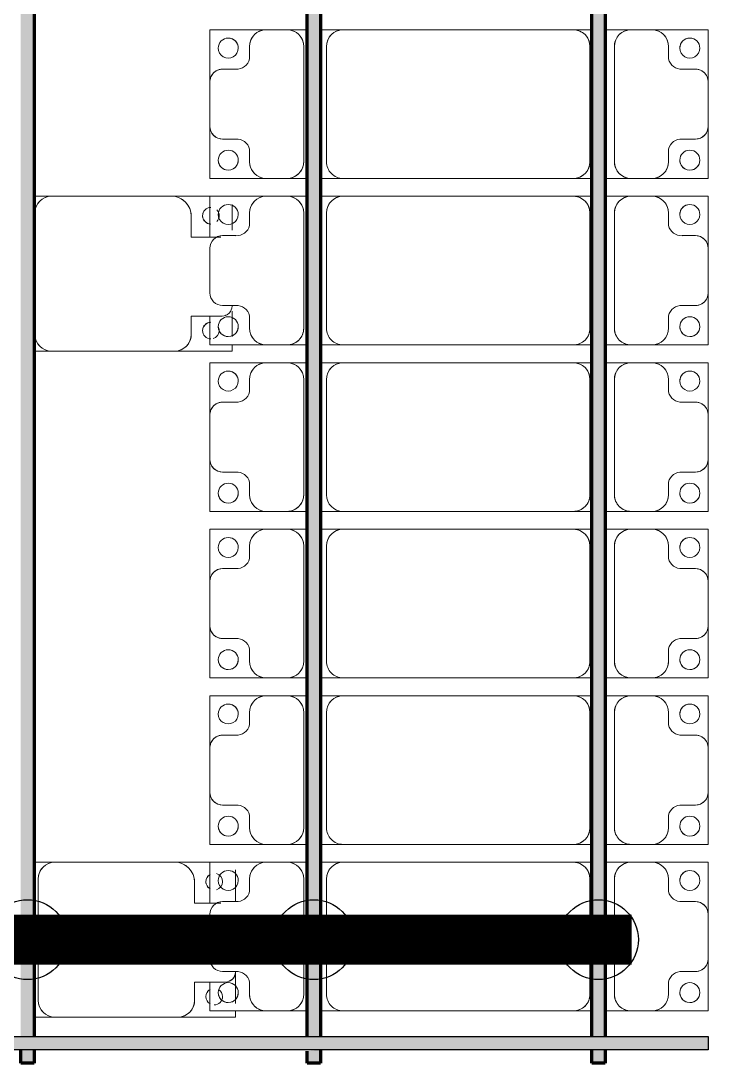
# Model space of a CAD drawing. Header units: millimetres. Extents: x -268744 to 115753, y -96240 to -10461.
# Drawn here: x 32850 to 34914, y -70687 to -67556 of the extents above; entities that cross this region are included whole.
import ezdxf

# ---------------------------------------------------------------- set-up
doc = ezdxf.new("R2010")
doc.units = ezdxf.units.MM
doc.layers.add('A-GENM', color=13, linetype='Continuous', lineweight=9)
doc.layers.add('S-BEAM', color=12, linetype='Continuous', lineweight=9)
doc.layers.add('GC-HOP 40x60 GIA CUONG', color=1, linetype='Continuous')

# ---------------------------------------------------------------- blocks, each defined once
blk = doc.blocks.new('Dầm C52 - Hộp 40x60-104813-KHUNG KẾT CẤU BÈ PIN 1')
at = {"layer": 'S-BEAM', "lineweight": 25}
blk.add_hatch(color=4, dxfattribs=at).paths.add_polyline_path([(-145811, -20), (145811, -20), (145811, 20), (-145811, 20)])
at = {"layer": 'S-BEAM', "color": 4, "lineweight": 25}
for p, q in [((-145811, 20), (145811, 20)), ((145811, 20), (145811, -20)), ((145811, -20), (-145811, -20))]:
    blk.add_line(p, q, dxfattribs=at)
blk = doc.blocks.new('Dai phaodi lai - DẢI PHAO ĐI LẠI-V77-KHUNG KẾT CẤU BÈ PIN 1')
at = {"layer": 'A-GENM', "color": 7}
for p, q in [((47276.8, 748.4), (47433.1, 748.4)), ((47276.8, 579.3), (47276.8, 748.4)), ((47276.8, 748.4), (47276.8, 579.3)), ((47433.1, 748.4), (47276.8, 748.4)), ((47566.9, 748.4), (47433.1, 748.4)), ((47566.9, 748.4), (47723.2, 748.4)), ((47723.2, 748.4), (47566.9, 748.4)), ((47723.2, 748.4), (47723.2, 579.3)), ((47723.2, 579.3), (47723.2, 748.4)), ((47776.8, 748.4), (47933.1, 748.4)), ((47776.8, 579.3), (47776.8, 748.4)), ((47776.8, 748.4), (47776.8, 579.3)), ((47933.1, 748.4), (47776.8, 748.4)), ((48066.9, 748.4), (47933.1, 748.4)), ((48066.9, 748.4), (48223.2, 748.4)), ((48223.2, 748.4), (48066.9, 748.4)), ((48223.2, 748.4), (48223.2, 579.3)), ((48223.2, 579.3), (48223.2, 748.4)), ((48276.8, 748.4), (48433.1, 748.4)), ((48276.8, 579.3), (48276.8, 748.4)), ((48276.8, 748.4), (48276.8, 579.3)), ((48433.1, 748.4), (48276.8, 748.4)), ((48566.9, 748.4), (48433.1, 748.4)), ((48566.9, 748.4), (48723.2, 748.4)), ((48723.2, 748.4), (48566.9, 748.4)), ((48723.2, 748.4), (48723.2, 579.3)), ((48723.2, 579.3), (48723.2, 748.4)), ((48776.8, 748.4), (48933.1, 748.4)), ((48776.8, 579.3), (48776.8, 748.4)), ((48776.8, 748.4), (48776.8, 579.3)), ((48933.1, 748.4), (48776.8, 748.4)), ((49066.9, 748.4), (48933.1, 748.4)), ((49066.9, 748.4), (49223.2, 748.4)), ((49223.2, 748.4), (49066.9, 748.4)), ((49223.2, 748.4), (49223.2, 579.3)), ((49223.2, 579.3), (49223.2, 748.4)), ((49276.8, 748.4), (49433.1, 748.4)), ((49276.8, 579.3), (49276.8, 748.4)), ((49276.8, 748.4), (49276.8, 579.3)), ((49433.1, 748.4), (49276.8, 748.4)), ((49566.9, 748.4), (49433.1, 748.4)), ((49566.9, 748.4), (49723.2, 748.4)), ((49723.2, 748.4), (49566.9, 748.4)), ((49723.2, 748.4), (49723.2, 579.3)), ((49723.2, 579.3), (49723.2, 748.4)), ((49776.8, 748.4), (49933.1, 748.4)), ((49776.8, 579.3), (49776.8, 748.4)), ((49776.8, 748.4), (49776.8, 579.3)), ((49933.1, 748.4), (49776.8, 748.4)), ((50066.9, 748.4), (49933.1, 748.4)), ((50066.9, 748.4), (50223.2, 748.4)), ((50223.2, 748.4), (50066.9, 748.4)), ((50223.2, 748.4), (50223.2, 579.3)), ((50223.2, 579.3), (50223.2, 748.4)), ((47395.1, 710.4), (47395.1, 670.7)), ((47604.9, 670.7), (47604.9, 710.4)), ((47895.1, 710.4), (47895.1, 670.7)), ((48104.9, 670.7), (48104.9, 710.4)), ((48395.1, 710.4), (48395.1, 670.7)), ((48604.9, 670.7), (48604.9, 710.4)), ((48895.1, 710.4), (48895.1, 670.7)), ((49104.9, 670.7), (49104.9, 710.4)), ((49395.1, 710.4), (49395.1, 670.7)), ((49604.9, 670.7), (49604.9, 710.4)), ((49895.1, 710.4), (49895.1, 670.7)), ((50104.9, 670.7), (50104.9, 710.4)), ((47364.3, 629.3), (47326.8, 629.3)), ((47673.2, 629.3), (47635.7, 629.3)), ((47864.3, 629.3), (47826.8, 629.3)), ((48173.2, 629.3), (48135.7, 629.3)), ((48364.3, 629.3), (48326.8, 629.3)), ((48673.2, 629.3), (48635.7, 629.3)), ((48864.3, 629.3), (48826.8, 629.3)), ((49173.2, 629.3), (49135.7, 629.3)), ((49364.3, 629.3), (49326.8, 629.3)), ((49673.2, 629.3), (49635.7, 629.3)), ((49864.3, 629.3), (49826.8, 629.3)), ((50173.2, 629.3), (50135.7, 629.3)), ((47276.8, 579.3), (47276.8, 516.7)), ((47723.2, 516.7), (47723.2, 579.3)), ((47776.8, 579.3), (47776.8, 516.7)), ((48223.2, 516.7), (48223.2, 579.3)), ((48276.8, 579.3), (48276.8, 516.7)), ((48723.2, 516.7), (48723.2, 579.3)), ((48776.8, 579.3), (48776.8, 516.7)), ((49223.2, 516.7), (49223.2, 579.3)), ((49276.8, 579.3), (49276.8, 516.7)), ((49723.2, 516.7), (49723.2, 579.3)), ((49776.8, 579.3), (49776.8, 516.7)), ((50223.2, 516.7), (50223.2, 579.3)), ((47276.8, 438.7), (47276.8, 516.7)), ((47276.8, 438.7), (47276.8, 516.7)), ((47723.2, 516.7), (47723.2, 438.7)), ((47723.2, 516.7), (47723.2, 438.7)), ((47776.8, 438.7), (47776.8, 516.7)), ((47776.8, 438.7), (47776.8, 516.7)), ((48223.2, 516.7), (48223.2, 438.7)), ((48223.2, 516.7), (48223.2, 438.7)), ((48276.8, 438.7), (48276.8, 516.7)), ((48276.8, 438.7), (48276.8, 516.7)), ((48723.2, 516.7), (48723.2, 438.7)), ((48723.2, 516.7), (48723.2, 438.7)), ((48776.8, 438.7), (48776.8, 516.7)), ((48776.8, 438.7), (48776.8, 516.7)), ((49223.2, 516.7), (49223.2, 438.7)), ((49223.2, 516.7), (49223.2, 438.7)), ((49276.8, 438.7), (49276.8, 516.7)), ((49276.8, 438.7), (49276.8, 516.7)), ((49723.2, 516.7), (49723.2, 438.7)), ((49723.2, 516.7), (49723.2, 438.7)), ((49776.8, 438.7), (49776.8, 516.7)), ((49776.8, 438.7), (49776.8, 516.7)), ((50223.2, 516.7), (50223.2, 438.7)), ((50223.2, 516.7), (50223.2, 438.7)), ((47326.8, 466.7), (47673.2, 466.7)), ((47826.8, 466.7), (48173.2, 466.7)), ((48326.8, 466.7), (48673.2, 466.7)), ((48826.8, 466.7), (49173.2, 466.7)), ((49326.8, 466.7), (49673.2, 466.7)), ((49826.8, 466.7), (50173.2, 466.7)), ((47276.8, 343.3), (47276.8, 398.7)), ((47276.8, 343.3), (47276.8, 398.7)), ((47673.2, 393.3), (47326.8, 393.3)), ((47723.2, 398.7), (47723.2, 343.3)), ((47723.2, 398.7), (47723.2, 343.3)), ((47776.8, 343.3), (47776.8, 398.7)), ((47776.8, 343.3), (47776.8, 398.7)), ((48173.2, 393.3), (47826.8, 393.3)), ((48223.2, 398.7), (48223.2, 343.3)), ((48223.2, 398.7), (48223.2, 343.3)), ((48276.8, 343.3), (48276.8, 398.7)), ((48276.8, 343.3), (48276.8, 398.7)), ((48673.2, 393.3), (48326.8, 393.3)), ((48723.2, 398.7), (48723.2, 343.3)), ((48723.2, 398.7), (48723.2, 343.3)), ((48776.8, 343.3), (48776.8, 398.7)), ((48776.8, 343.3), (48776.8, 398.7)), ((49173.2, 393.3), (48826.8, 393.3)), ((49223.2, 398.7), (49223.2, 343.3)), ((49223.2, 398.7), (49223.2, 343.3)), ((49276.8, 343.3), (49276.8, 398.7)), ((49276.8, 343.3), (49276.8, 398.7)), ((49673.2, 393.3), (49326.8, 393.3)), ((49723.2, 398.7), (49723.2, 343.3)), ((49723.2, 398.7), (49723.2, 343.3)), ((49776.8, 343.3), (49776.8, 398.7)), ((49776.8, 343.3), (49776.8, 398.7)), ((50173.2, 393.3), (49826.8, 393.3)), ((50223.2, 398.7), (50223.2, 343.3)), ((50223.2, 398.7), (50223.2, 343.3)), ((47276.8, 343.3), (47276.8, -348.3)), ((47723.2, -348.3), (47723.2, 343.3)), ((47776.8, 343.3), (47776.8, -348.3)), ((48223.2, -348.3), (48223.2, 343.3)), ((48276.8, 343.3), (48276.8, -348.3)), ((48723.2, -348.3), (48723.2, 343.3)), ((48776.8, 343.3), (48776.8, -348.3)), ((49223.2, -348.3), (49223.2, 343.3)), ((49276.8, 343.3), (49276.8, -348.3)), ((49723.2, -348.3), (49723.2, 343.3)), ((49776.8, 343.3), (49776.8, -348.3)), ((50223.2, -348.3), (50223.2, 343.3)), ((47276.8, -416.3), (47276.8, -348.3)), ((47276.8, -416.3), (47276.8, -348.3)), ((47723.2, -348.3), (47723.2, -416.3)), ((47723.2, -348.3), (47723.2, -416.3)), ((47776.8, -416.3), (47776.8, -348.3)), ((47776.8, -416.3), (47776.8, -348.3)), ((48223.2, -348.3), (48223.2, -416.3)), ((48223.2, -348.3), (48223.2, -416.3)), ((48276.8, -416.3), (48276.8, -348.3)), ((48276.8, -416.3), (48276.8, -348.3)), ((48723.2, -348.3), (48723.2, -416.3)), ((48723.2, -348.3), (48723.2, -416.3)), ((48776.8, -416.3), (48776.8, -348.3)), ((48776.8, -416.3), (48776.8, -348.3)), ((49223.2, -348.3), (49223.2, -416.3)), ((49223.2, -348.3), (49223.2, -416.3)), ((49276.8, -416.3), (49276.8, -348.3)), ((49276.8, -416.3), (49276.8, -348.3)), ((49723.2, -348.3), (49723.2, -416.3)), ((49723.2, -348.3), (49723.2, -416.3)), ((49776.8, -416.3), (49776.8, -348.3)), ((49776.8, -416.3), (49776.8, -348.3)), ((50223.2, -348.3), (50223.2, -416.3)), ((50223.2, -348.3), (50223.2, -416.3)), ((47326.8, -398.3), (47673.2, -398.3)), ((47826.8, -398.3), (48173.2, -398.3)), ((48326.8, -398.3), (48673.2, -398.3)), ((48826.8, -398.3), (49173.2, -398.3)), ((49326.8, -398.3), (49673.2, -398.3)), ((49826.8, -398.3), (50173.2, -398.3)), ((47276.8, -516.7), (47276.8, -456.3)), ((47276.8, -516.7), (47276.8, -456.3)), ((47673.2, -466.7), (47326.8, -466.7)), ((47723.2, -456.3), (47723.2, -516.7)), ((47723.2, -456.3), (47723.2, -516.7)), ((47776.8, -516.7), (47776.8, -456.3)), ((47776.8, -516.7), (47776.8, -456.3)), ((48173.2, -466.7), (47826.8, -466.7)), ((48223.2, -456.3), (48223.2, -516.7)), ((48223.2, -456.3), (48223.2, -516.7)), ((48276.8, -516.7), (48276.8, -456.3)), ((48276.8, -516.7), (48276.8, -456.3)), ((48673.2, -466.7), (48326.8, -466.7)), ((48723.2, -456.3), (48723.2, -516.7)), ((48723.2, -456.3), (48723.2, -516.7)), ((48776.8, -516.7), (48776.8, -456.3)), ((48776.8, -516.7), (48776.8, -456.3)), ((49173.2, -466.7), (48826.8, -466.7)), ((49223.2, -456.3), (49223.2, -516.7)), ((49223.2, -456.3), (49223.2, -516.7)), ((49276.8, -516.7), (49276.8, -456.3)), ((49276.8, -516.7), (49276.8, -456.3)), ((49673.2, -466.7), (49326.8, -466.7)), ((49723.2, -456.3), (49723.2, -516.7)), ((49723.2, -456.3), (49723.2, -516.7)), ((49776.8, -516.7), (49776.8, -456.3)), ((49776.8, -516.7), (49776.8, -456.3)), ((50173.2, -466.7), (49826.8, -466.7)), ((50223.2, -456.3), (50223.2, -516.7)), ((50223.2, -456.3), (50223.2, -516.7)), ((47276.8, -516.7), (47276.8, -579.3)), ((47723.2, -579.3), (47723.2, -516.7)), ((47776.8, -516.7), (47776.8, -579.3)), ((48223.2, -579.3), (48223.2, -516.7)), ((48276.8, -516.7), (48276.8, -579.3)), ((48723.2, -579.3), (48723.2, -516.7)), ((48776.8, -516.7), (48776.8, -579.3)), ((49223.2, -579.3), (49223.2, -516.7)), ((49276.8, -516.7), (49276.8, -579.3)), ((49723.2, -579.3), (49723.2, -516.7)), ((49776.8, -516.7), (49776.8, -579.3)), ((50223.2, -579.3), (50223.2, -516.7)), ((47276.8, -748.4), (47276.8, -579.3)), ((47276.8, -579.3), (47276.8, -748.4)), ((47723.2, -579.3), (47723.2, -748.4)), ((47723.2, -748.4), (47723.2, -579.3)), ((47776.8, -748.4), (47776.8, -579.3)), ((47776.8, -579.3), (47776.8, -748.4)), ((48223.2, -579.3), (48223.2, -748.4)), ((48223.2, -748.4), (48223.2, -579.3)), ((48276.8, -748.4), (48276.8, -579.3)), ((48276.8, -579.3), (48276.8, -748.4)), ((48723.2, -579.3), (48723.2, -748.4)), ((48723.2, -748.4), (48723.2, -579.3)), ((48776.8, -748.4), (48776.8, -579.3)), ((48776.8, -579.3), (48776.8, -748.4)), ((49223.2, -579.3), (49223.2, -748.4)), ((49223.2, -748.4), (49223.2, -579.3)), ((49276.8, -748.4), (49276.8, -579.3)), ((49276.8, -579.3), (49276.8, -748.4)), ((49723.2, -579.3), (49723.2, -748.4)), ((49723.2, -748.4), (49723.2, -579.3)), ((49776.8, -748.4), (49776.8, -579.3)), ((49776.8, -579.3), (49776.8, -748.4)), ((50223.2, -579.3), (50223.2, -748.4)), ((50223.2, -748.4), (50223.2, -579.3)), ((47326.8, -629.3), (47364.3, -629.3)), ((47635.7, -629.3), (47673.2, -629.3)), ((47826.8, -629.3), (47864.3, -629.3)), ((48135.7, -629.3), (48173.2, -629.3)), ((48326.8, -629.3), (48364.3, -629.3)), ((48635.7, -629.3), (48673.2, -629.3)), ((48826.8, -629.3), (48864.3, -629.3)), ((49135.7, -629.3), (49173.2, -629.3)), ((49326.8, -629.3), (49364.3, -629.3)), ((49635.7, -629.3), (49673.2, -629.3)), ((49826.8, -629.3), (49864.3, -629.3)), ((50135.7, -629.3), (50173.2, -629.3)), ((47395.1, -670.7), (47395.1, -710.4)), ((47604.9, -710.4), (47604.9, -670.7)), ((47895.1, -670.7), (47895.1, -710.4)), ((48104.9, -710.4), (48104.9, -670.7)), ((48395.1, -670.7), (48395.1, -710.4)), ((48604.9, -710.4), (48604.9, -670.7)), ((48895.1, -670.7), (48895.1, -710.4)), ((49104.9, -710.4), (49104.9, -670.7)), ((49395.1, -670.7), (49395.1, -710.4)), ((49604.9, -710.4), (49604.9, -670.7)), ((49895.1, -670.7), (49895.1, -710.4)), ((50104.9, -710.4), (50104.9, -670.7)), ((47433.1, -748.4), (47276.8, -748.4)), ((47276.8, -748.4), (47433.1, -748.4)), ((47433.1, -748.4), (47566.9, -748.4)), ((47723.2, -748.4), (47566.9, -748.4)), ((47566.9, -748.4), (47723.2, -748.4)), ((47900.1, -748.4), (47776.8, -748.4)), ((47776.8, -748.4), (47900.1, -748.4)), ((47933.1, -748.4), (48066.9, -748.4)), ((48223.2, -748.4), (48136.6, -748.4)), ((48136.6, -748.4), (48223.2, -748.4)), ((48433.1, -748.4), (48276.8, -748.4)), ((48276.8, -748.4), (48433.1, -748.4)), ((48433.1, -748.4), (48566.9, -748.4)), ((48723.2, -748.4), (48566.9, -748.4)), ((48566.9, -748.4), (48723.2, -748.4)), ((48933.1, -748.4), (48776.8, -748.4)), ((48776.8, -748.4), (48933.1, -748.4)), ((48933.1, -748.4), (49066.9, -748.4)), ((49223.2, -748.4), (49066.9, -748.4)), ((49066.9, -748.4), (49223.2, -748.4)), ((49433.1, -748.4), (49276.8, -748.4)), ((49276.8, -748.4), (49433.1, -748.4)), ((49433.1, -748.4), (49566.9, -748.4)), ((49723.2, -748.4), (49566.9, -748.4)), ((49566.9, -748.4), (49723.2, -748.4)), ((49900.1, -748.4), (49776.8, -748.4)), ((49776.8, -748.4), (49900.1, -748.4)), ((49933.1, -748.4), (50066.9, -748.4)), ((50223.2, -748.4), (50136.6, -748.4)), ((50136.6, -748.4), (50223.2, -748.4))]:
    blk.add_line(p, q, dxfattribs=at)
for centre, radius, start, end in [((47331.6, 693.3), 30, 90, 270), ((47331.6, 693.3), 30, 90, 180), ((47331.6, 693.3), 30, 270, 90), ((47331.6, 693.3), 30, 270, 90), ((47433.1, 710.4), 38, 90, 180), ((47433.1, 710.4), 38, 90, 180), ((47433.1, 710.4), 38, 120, 180), ((47433.1, 710.4), 38, 120, 180), ((47433.1, 710.4), 38, 90, 105), ((47433.1, 710.4), 38, 90, 105), ((47566.9, 710.4), 38, 0, 90), ((47566.9, 710.4), 38, 75, 90), ((47566.9, 710.4), 38, 0, 90), ((47566.9, 710.4), 38, 75, 90), ((47566.9, 710.4), 38, 0, 60), ((47566.9, 710.4), 38, 0, 60), ((47668.4, 693.3), 30, 90, 270), ((47668.4, 693.3), 30, 90, 270), ((47668.4, 693.3), 30, 270, 90), ((47668.4, 693.3), 30, 0, 90), ((47831.6, 693.3), 30, 90, 270), ((47831.6, 693.3), 30, 90, 180), ((47831.6, 693.3), 30, 270, 90), ((47831.6, 693.3), 30, 270, 90), ((47933.1, 710.4), 38, 90, 180), ((47933.1, 710.4), 38, 90, 180), ((47933.1, 710.4), 38, 120, 180), ((47933.1, 710.4), 38, 120, 180), ((47933.1, 710.4), 38, 90, 105), ((47933.1, 710.4), 38, 90, 105), ((48066.9, 710.4), 38, 0, 90), ((48066.9, 710.4), 38, 75, 90), ((48066.9, 710.4), 38, 0, 90), ((48066.9, 710.4), 38, 75, 90), ((48066.9, 710.4), 38, 0, 60), ((48066.9, 710.4), 38, 0, 60), ((48168.4, 693.3), 30, 90, 270), ((48168.4, 693.3), 30, 90, 270), ((48168.4, 693.3), 30, 270, 90), ((48168.4, 693.3), 30, 0, 90), ((48331.6, 693.3), 30, 90, 270), ((48331.6, 693.3), 30, 90, 180), ((48331.6, 693.3), 30, 270, 90), ((48331.6, 693.3), 30, 270, 90), ((48433.1, 710.4), 38, 90, 180), ((48433.1, 710.4), 38, 90, 180), ((48433.1, 710.4), 38, 120, 180), ((48433.1, 710.4), 38, 120, 180), ((48433.1, 710.4), 38, 90, 105), ((48433.1, 710.4), 38, 90, 105), ((48566.9, 710.4), 38, 0, 90), ((48566.9, 710.4), 38, 75, 90), ((48566.9, 710.4), 38, 0, 90), ((48566.9, 710.4), 38, 75, 90), ((48566.9, 710.4), 38, 0, 60), ((48566.9, 710.4), 38, 0, 60), ((48668.4, 693.3), 30, 90, 270), ((48668.4, 693.3), 30, 90, 270), ((48668.4, 693.3), 30, 270, 90), ((48668.4, 693.3), 30, 0, 90), ((48831.6, 693.3), 30, 90, 270), ((48831.6, 693.3), 30, 90, 180), ((48831.6, 693.3), 30, 270, 90), ((48831.6, 693.3), 30, 270, 90), ((48933.1, 710.4), 38, 90, 180), ((48933.1, 710.4), 38, 90, 180), ((48933.1, 710.4), 38, 120, 180), ((48933.1, 710.4), 38, 120, 180), ((48933.1, 710.4), 38, 90, 105), ((48933.1, 710.4), 38, 90, 105), ((49066.9, 710.4), 38, 0, 90), ((49066.9, 710.4), 38, 75, 90), ((49066.9, 710.4), 38, 0, 90), ((49066.9, 710.4), 38, 75, 90), ((49066.9, 710.4), 38, 0, 60), ((49066.9, 710.4), 38, 0, 60), ((49168.4, 693.3), 30, 90, 270), ((49168.4, 693.3), 30, 90, 270), ((49168.4, 693.3), 30, 270, 90), ((49168.4, 693.3), 30, 0, 90), ((49331.6, 693.3), 30, 90, 270), ((49331.6, 693.3), 30, 90, 180), ((49331.6, 693.3), 30, 270, 90), ((49331.6, 693.3), 30, 270, 90), ((49433.1, 710.4), 38, 90, 180), ((49433.1, 710.4), 38, 90, 180), ((49433.1, 710.4), 38, 120, 180), ((49433.1, 710.4), 38, 120, 180), ((49433.1, 710.4), 38, 90, 105), ((49433.1, 710.4), 38, 90, 105), ((49566.9, 710.4), 38, 0, 90), ((49566.9, 710.4), 38, 75, 90), ((49566.9, 710.4), 38, 0, 90), ((49566.9, 710.4), 38, 75, 90), ((49566.9, 710.4), 38, 0, 60), ((49566.9, 710.4), 38, 0, 60), ((49668.4, 693.3), 30, 90, 270), ((49668.4, 693.3), 30, 90, 270), ((49668.4, 693.3), 30, 270, 90), ((49668.4, 693.3), 30, 0, 90), ((49831.6, 693.3), 30, 90, 270), ((49831.6, 693.3), 30, 90, 180), ((49831.6, 693.3), 30, 270, 90), ((49831.6, 693.3), 30, 270, 90), ((49933.1, 710.4), 38, 90, 180), ((49933.1, 710.4), 38, 90, 180), ((49933.1, 710.4), 38, 120, 180), ((49933.1, 710.4), 38, 120, 180), ((49933.1, 710.4), 38, 90, 105), ((49933.1, 710.4), 38, 90, 105), ((50066.9, 710.4), 38, 0, 90), ((50066.9, 710.4), 38, 75, 90), ((50066.9, 710.4), 38, 0, 90), ((50066.9, 710.4), 38, 75, 90), ((50066.9, 710.4), 38, 0, 60), ((50066.9, 710.4), 38, 0, 60), ((50168.4, 693.3), 30, 90, 270), ((50168.4, 693.3), 30, 90, 270), ((50168.4, 693.3), 30, 270, 90), ((50168.4, 693.3), 30, 0, 90), ((47331.6, 693.3), 30, 195, 270), ((47355.2, 668.2), 40, 283.1885, 3.5081), ((47644.8, 668.2), 40, 176.4919, 256.8115), ((47668.4, 693.3), 30, 270, 345), ((47831.6, 693.3), 30, 195, 270), ((47855.2, 668.2), 40, 283.1885, 3.5081), ((48144.8, 668.2), 40, 176.4919, 256.8115), ((48168.4, 693.3), 30, 270, 345), ((48331.6, 693.3), 30, 195, 270), ((48355.2, 668.2), 40, 283.1885, 3.5081), ((48644.8, 668.2), 40, 176.4919, 256.8115), ((48668.4, 693.3), 30, 270, 345), ((48831.6, 693.3), 30, 195, 270), ((48855.2, 668.2), 40, 283.1885, 3.5081), ((49144.8, 668.2), 40, 176.4919, 256.8115), ((49168.4, 693.3), 30, 270, 345), ((49331.6, 693.3), 30, 195, 270), ((49355.2, 668.2), 40, 283.1885, 3.5081), ((49644.8, 668.2), 40, 176.4919, 256.8115), ((49668.4, 693.3), 30, 270, 345), ((49831.6, 693.3), 30, 195, 270), ((49855.2, 668.2), 40, 283.1885, 3.5081), ((50144.8, 668.2), 40, 176.4919, 256.8115), ((50168.4, 693.3), 30, 270, 345), ((47326.8, 579.3), 50, 90, 180), ((47326.8, 579.3), 50, 90, 165), ((47673.2, 579.3), 50, 0, 90), ((47673.2, 579.3), 50, 15, 90), ((47826.8, 579.3), 50, 90, 180), ((47826.8, 579.3), 50, 90, 165), ((48173.2, 579.3), 50, 0, 90), ((48173.2, 579.3), 50, 15, 90), ((48326.8, 579.3), 50, 90, 180), ((48326.8, 579.3), 50, 90, 165), ((48673.2, 579.3), 50, 0, 90), ((48673.2, 579.3), 50, 15, 90), ((48826.8, 579.3), 50, 90, 180), ((48826.8, 579.3), 50, 90, 165), ((49173.2, 579.3), 50, 360, 90), ((49173.2, 579.3), 50, 15, 90), ((49326.8, 579.3), 50, 90, 180), ((49326.8, 579.3), 50, 90, 165), ((49673.2, 579.3), 50, 0, 90), ((49673.2, 579.3), 50, 15, 90), ((49826.8, 579.3), 50, 90, 180), ((49826.8, 579.3), 50, 90, 165), ((50173.2, 579.3), 50, 0, 90), ((50173.2, 579.3), 50, 15, 90), ((47326.8, 516.7), 50, 180, 270), ((47326.8, 516.7), 50, 195, 270), ((47673.2, 516.7), 50, 270, 360), ((47673.2, 516.7), 50, 270, 345), ((47826.8, 516.7), 50, 180, 270), ((47826.8, 516.7), 50, 195, 270), ((48173.2, 516.7), 50, 270, 0), ((48173.2, 516.7), 50, 270, 345), ((48326.8, 516.7), 50, 180, 270), ((48326.8, 516.7), 50, 195, 270), ((48673.2, 516.7), 50, 270, 0), ((48673.2, 516.7), 50, 270, 345), ((48826.8, 516.7), 50, 180, 270), ((48826.8, 516.7), 50, 195, 270), ((49173.2, 516.7), 50, 270, 360), ((49173.2, 516.7), 50, 270, 345), ((49326.8, 516.7), 50, 180, 270), ((49326.8, 516.7), 50, 195, 270), ((49673.2, 516.7), 50, 270, 0), ((49673.2, 516.7), 50, 270, 345), ((49826.8, 516.7), 50, 180, 270), ((49826.8, 516.7), 50, 195, 270), ((50173.2, 516.7), 50, 270, 0), ((50173.2, 516.7), 50, 270, 345), ((47326.8, 343.3), 50, 90, 180), ((47326.8, 343.3), 50, 105, 135), ((47673.2, 343.3), 50, 0, 90), ((47673.2, 343.3), 50, 0, 75), ((47826.8, 343.3), 50, 90, 180), ((47826.8, 343.3), 50, 105, 135), ((48173.2, 343.3), 50, 360, 90), ((48173.2, 343.3), 50, 360, 75), ((48326.8, 343.3), 50, 90, 180), ((48326.8, 343.3), 50, 105, 135), ((48673.2, 343.3), 50, 360, 90), ((48673.2, 343.3), 50, 360, 75), ((48826.8, 343.3), 50, 90, 180), ((48826.8, 343.3), 50, 105, 135), ((49173.2, 343.3), 50, 360, 90), ((49173.2, 343.3), 50, 360, 75), ((49326.8, 343.3), 50, 90, 180), ((49326.8, 343.3), 50, 105, 135), ((49673.2, 343.3), 50, 0, 90), ((49673.2, 343.3), 50, 0, 75), ((49826.8, 343.3), 50, 90, 180), ((49826.8, 343.3), 50, 105, 135), ((50173.2, 343.3), 50, 360, 90), ((50173.2, 343.3), 50, 360, 75), ((47326.8, 343.3), 50, 150, 180), ((47826.8, 343.3), 50, 150, 180), ((48326.8, 343.3), 50, 150, 180), ((48826.8, 343.3), 50, 150, 180), ((49326.8, 343.3), 50, 150, 180), ((49826.8, 343.3), 50, 150, 180), ((47326.8, -348.3), 50, 180, 270), ((47326.8, -348.3), 50, 195, 270), ((47673.2, -348.3), 50, 270, 0), ((47673.2, -348.3), 50, 270, 0), ((47826.8, -348.3), 50, 180, 270), ((47826.8, -348.3), 50, 195, 270), ((48173.2, -348.3), 50, 270, 0), ((48173.2, -348.3), 50, 270, 0), ((48326.8, -348.3), 50, 180, 270), ((48326.8, -348.3), 50, 195, 270), ((48673.2, -348.3), 50, 270, 360), ((48673.2, -348.3), 50, 270, 360), ((48826.8, -348.3), 50, 180, 270), ((48826.8, -348.3), 50, 195, 270), ((49173.2, -348.3), 50, 270, 0), ((49173.2, -348.3), 50, 270, 0), ((49326.8, -348.3), 50, 180, 270), ((49326.8, -348.3), 50, 195, 270), ((49673.2, -348.3), 50, 270, 0), ((49673.2, -348.3), 50, 270, 0), ((49826.8, -348.3), 50, 180, 270), ((49826.8, -348.3), 50, 195, 270), ((50173.2, -348.3), 50, 270, 0), ((50173.2, -348.3), 50, 270, 0), ((47326.8, -516.7), 50, 90, 180), ((47326.8, -516.7), 50, 90, 165), ((47673.2, -516.7), 50, 360, 90), ((47673.2, -516.7), 50, 15, 90), ((47826.8, -516.7), 50, 90, 180), ((47826.8, -516.7), 50, 90, 165), ((48173.2, -516.7), 50, 360, 90), ((48173.2, -516.7), 50, 15, 90), ((48326.8, -516.7), 50, 90, 180), ((48326.8, -516.7), 50, 90, 165), ((48673.2, -516.7), 50, 360, 90), ((48673.2, -516.7), 50, 15, 90), ((48826.8, -516.7), 50, 90, 180), ((48826.8, -516.7), 50, 90, 165), ((49173.2, -516.7), 50, 0, 90), ((49173.2, -516.7), 50, 15, 90), ((49326.8, -516.7), 50, 90, 180), ((49326.8, -516.7), 50, 90, 165), ((49673.2, -516.7), 50, 0, 90), ((49673.2, -516.7), 50, 15, 90), ((49826.8, -516.7), 50, 90, 180), ((49826.8, -516.7), 50, 90, 165), ((50173.2, -516.7), 50, 0, 90), ((50173.2, -516.7), 50, 15, 90), ((47326.8, -579.3), 50, 180, 270), ((47326.8, -579.3), 50, 195, 270), ((47673.2, -579.3), 50, 270, 360), ((47673.2, -579.3), 50, 270, 345), ((47826.8, -579.3), 50, 180, 270), ((47826.8, -579.3), 50, 195, 270), ((48173.2, -579.3), 50, 270, 360), ((48173.2, -579.3), 50, 270, 345), ((48326.8, -579.3), 50, 180, 270), ((48326.8, -579.3), 50, 195, 270), ((48673.2, -579.3), 50, 270, 360), ((48673.2, -579.3), 50, 270, 345), ((48826.8, -579.3), 50, 180, 270), ((48826.8, -579.3), 50, 195, 270), ((49173.2, -579.3), 50, 270, 360), ((49173.2, -579.3), 50, 270, 345), ((49326.8, -579.3), 50, 180, 270), ((49326.8, -579.3), 50, 195, 270), ((49673.2, -579.3), 50, 270, 360), ((49673.2, -579.3), 50, 270, 345), ((49826.8, -579.3), 50, 180, 270), ((49826.8, -579.3), 50, 195, 270), ((50173.2, -579.3), 50, 270, 0), ((50173.2, -579.3), 50, 270, 345), ((47355.2, -668.2), 40, 356.4919, 76.8115), ((47644.8, -668.2), 40, 103.1885, 183.5081), ((47855.2, -668.2), 40, 356.4919, 76.8115), ((48144.8, -668.2), 40, 103.1885, 183.5081), ((48355.2, -668.2), 40, 356.4919, 76.8115), ((48644.8, -668.2), 40, 103.1885, 183.5081), ((48855.2, -668.2), 40, 356.4919, 76.8115), ((49144.8, -668.2), 40, 103.1885, 183.5081), ((49355.2, -668.2), 40, 356.4919, 76.8115), ((49644.8, -668.2), 40, 103.1885, 183.5081), ((49855.2, -668.2), 40, 356.4919, 76.8115), ((50144.8, -668.2), 40, 103.1885, 183.5081), ((47331.6, -693.3), 30, 90, 270), ((47331.6, -693.3), 30, 90, 165), ((47331.6, -693.3), 30, 270, 90), ((47331.6, -693.3), 30, 270, 90), ((47668.4, -693.3), 30, 90, 270), ((47668.4, -693.3), 30, 90, 270), ((47668.4, -693.3), 30, 270, 90), ((47668.4, -693.3), 30, 15, 90), ((47831.6, -693.3), 30, 90, 270), ((47831.6, -693.3), 30, 90, 165), ((47831.6, -693.3), 30, 270, 90), ((47831.6, -693.3), 30, 270, 90), ((48168.4, -693.3), 30, 90, 270), ((48168.4, -693.3), 30, 90, 270), ((48168.4, -693.3), 30, 270, 90), ((48168.4, -693.3), 30, 15, 90), ((48331.6, -693.3), 30, 90, 270), ((48331.6, -693.3), 30, 90, 165), ((48331.6, -693.3), 30, 270, 90), ((48331.6, -693.3), 30, 270, 90), ((48668.4, -693.3), 30, 90, 270), ((48668.4, -693.3), 30, 90, 270), ((48668.4, -693.3), 30, 270, 90), ((48668.4, -693.3), 30, 15, 90), ((48831.6, -693.3), 30, 90, 270), ((48831.6, -693.3), 30, 90, 165), ((48831.6, -693.3), 30, 270, 90), ((48831.6, -693.3), 30, 270, 90), ((49168.4, -693.3), 30, 90, 270), ((49168.4, -693.3), 30, 90, 270), ((49168.4, -693.3), 30, 270, 90), ((49168.4, -693.3), 30, 15, 90), ((49331.6, -693.3), 30, 90, 270), ((49331.6, -693.3), 30, 90, 165), ((49331.6, -693.3), 30, 270, 90), ((49331.6, -693.3), 30, 270, 90), ((49668.4, -693.3), 30, 90, 270), ((49668.4, -693.3), 30, 90, 270), ((49668.4, -693.3), 30, 270, 90), ((49668.4, -693.3), 30, 15, 90), ((49831.6, -693.3), 30, 90, 270), ((49831.6, -693.3), 30, 90, 165), ((49831.6, -693.3), 30, 270, 90), ((49831.6, -693.3), 30, 270, 90), ((50168.4, -693.3), 30, 90, 270), ((50168.4, -693.3), 30, 90, 270), ((50168.4, -693.3), 30, 270, 90), ((50168.4, -693.3), 30, 15, 90), ((47331.6, -693.3), 30, 180, 270), ((47433.1, -710.4), 38, 180, 270), ((47433.1, -710.4), 38, 180, 240), ((47433.1, -710.4), 38, 180, 270), ((47433.1, -710.4), 38, 180, 240), ((47566.9, -710.4), 38, 270, 0), ((47566.9, -710.4), 38, 270, 0), ((47566.9, -710.4), 38, 300, 0), ((47566.9, -710.4), 38, 300, 0), ((47668.4, -693.3), 30, 270, 0), ((47831.6, -693.3), 30, 180, 270), ((47933.1, -710.4), 38, 180, 270), ((47933.1, -710.4), 38, 180, 210), ((47933.1, -710.4), 38, 180, 210), ((48066.9, -710.4), 38, 270, 0), ((48168.4, -693.3), 30, 270, 360), ((48331.6, -693.3), 30, 180, 270), ((48433.1, -710.4), 38, 180, 270), ((48433.1, -710.4), 38, 180, 240), ((48433.1, -710.4), 38, 180, 270), ((48433.1, -710.4), 38, 180, 240), ((48566.9, -710.4), 38, 270, 0), ((48566.9, -710.4), 38, 270, 0), ((48566.9, -710.4), 38, 300, 0), ((48566.9, -710.4), 38, 300, 0), ((48668.4, -693.3), 30, 270, 0), ((48831.6, -693.3), 30, 180, 270), ((48933.1, -710.4), 38, 180, 270), ((48933.1, -710.4), 38, 180, 240), ((48933.1, -710.4), 38, 180, 270), ((48933.1, -710.4), 38, 180, 240), ((49066.9, -710.4), 38, 270, 0), ((49066.9, -710.4), 38, 270, 0), ((49066.9, -710.4), 38, 300, 0), ((49066.9, -710.4), 38, 300, 0), ((49168.4, -693.3), 30, 270, 360), ((49331.6, -693.3), 30, 180, 270), ((49433.1, -710.4), 38, 180, 270), ((49433.1, -710.4), 38, 180, 240), ((49433.1, -710.4), 38, 180, 270), ((49433.1, -710.4), 38, 180, 240), ((49566.9, -710.4), 38, 270, 0), ((49566.9, -710.4), 38, 270, 0), ((49566.9, -710.4), 38, 300, 0), ((49566.9, -710.4), 38, 300, 0), ((49668.4, -693.3), 30, 270, 0), ((49831.6, -693.3), 30, 180, 270), ((49933.1, -710.4), 38, 180, 270), ((49933.1, -710.4), 38, 180, 210), ((49933.1, -710.4), 38, 180, 210), ((50066.9, -710.4), 38, 270, 0), ((50168.4, -693.3), 30, 270, 0), ((47433.1, -710.4), 38, 255, 270), ((47433.1, -710.4), 38, 255, 270), ((47566.9, -710.4), 38, 270, 285), ((47566.9, -710.4), 38, 270, 285), ((48433.1, -710.4), 38, 255, 270), ((48433.1, -710.4), 38, 255, 270), ((48566.9, -710.4), 38, 270, 285), ((48566.9, -710.4), 38, 270, 285), ((48933.1, -710.4), 38, 255, 270), ((48933.1, -710.4), 38, 255, 270), ((49066.9, -710.4), 38, 270, 285), ((49066.9, -710.4), 38, 270, 285), ((49433.1, -710.4), 38, 255, 270), ((49433.1, -710.4), 38, 255, 270), ((49566.9, -710.4), 38, 270, 285), ((49566.9, -710.4), 38, 270, 285)]:
    blk.add_arc(centre, radius, start, end, dxfattribs=at)
blk = doc.blocks.new('Dầm C52 - Dầm C52-V78-KHUNG KẾT CẤU BÈ PIN 1')
at = {"layer": 'S-BEAM', "lineweight": 140}
h = blk.add_hatch(color=1, dxfattribs=at)
h.paths.add_polyline_path([(-25480.9, 20), (-25480.9, -20), (-25440.9, -19.8), (-25445.2, 20)])
h.paths.add_polyline_path([(-25400.9, 20), (-25400.9, -20), (-19440.9, -19.8), (-19443, 20), (-24983.5, 20)])
h.paths.add_polyline_path([(-19400.9, -19.8), (-19400.9, -20), (-13440.9, -19.8), (-13440.9, 20), (-19400.9, 20)])
h.paths.add_polyline_path([(-13400.9, -19.8), (-13400.9, -20), (-7440.9, -19.8), (-7440.9, 20), (-13400.9, 20)])
h.paths.add_polyline_path([(-7400.9, -20), (-2883.4, -19.8), (-2883.4, 20), (-7400.9, 20), (-7400.9, -19.8)])
h.paths.add_polyline_path([(-1283.4, -20), (4559.1, -19.8), (4559.1, 20), (-1283.4, 20), (-1283.4, -19.8)])
h.paths.add_polyline_path([(4599.1, 20), (4599.1, -20), (10559.1, -19.8), (10559.1, 20), (5027.2, 20)])
h.paths.add_polyline_path([(10599.1, 20), (10599.1, -20), (16559.1, -19.8), (16559.1, 20), (11029.4, 20)])
h.paths.add_polyline_path([(16599.1, 20), (16599.1, -20), (22559.1, -19.8), (22559.1, 20), (17031.5, 20)])
h.paths.add_polyline_path([(22599.1, 20), (22599.1, -20), (25259.1, -19.8), (25259.1, 20), (23033.7, 20)])
h.paths.add_polyline_path([(25299.1, -20), (25480.9, -19.8), (25480.9, 20), (25299.1, 20), (25299.1, -19.8)])
at = {"layer": 'S-BEAM', "color": 1, "lineweight": 140}
for p, q in [((-25480.9, -20), (-25480.9, 20)), ((-25480.9, 20), (-25445.2, 20)), ((-25400.9, 20), (-19443, 20)), ((-25440.9, -20), (-25480.9, -20)), ((-19443, -20), (-25400.9, -20))]:
    blk.add_line(p, q, dxfattribs=at)
blk = doc.blocks.new('Dầm C52 - Dầm C52-V79-KHUNG KẾT CẤU BÈ PIN 1')
at = {"layer": 'S-BEAM', "lineweight": 140}
h = blk.add_hatch(color=1, dxfattribs=at)
h.paths.add_polyline_path([(-25480.9, 20), (-25480.9, -20), (-25440.9, -20), (-25440.9, 20)])
h.paths.add_polyline_path([(-25400.9, 20), (-25400.9, -20), (-19440.9, -20), (-19443, 20), (-24983.5, 20)])
h.paths.add_polyline_path([(-19400.9, 20), (-19400.9, -20), (-13440.9, -20), (-13440.9, 20), (-18981.3, 20)])
h.paths.add_polyline_path([(-13400.9, -20), (-7440.9, -20), (-7440.9, 20), (-13400.9, 20)])
h.paths.add_polyline_path([(-7400.9, 20), (-7400.9, -20), (-2883.4, -20), (-2883.4, 20), (-6977, 20)])
h.paths.add_polyline_path([(-1283.4, 20), (-1283.4, -20), (4559.1, -20), (4559.1, 20), (-974.9, 20)])
h.paths.add_polyline_path([(4599.1, -20), (10559.1, -20), (10559.1, 20), (4599.1, 20)])
h.paths.add_polyline_path([(10599.1, 20), (10599.1, -20), (16559.1, -20), (16559.1, 20), (11029.4, 20)])
h.paths.add_polyline_path([(16599.1, -20), (22559.1, -20), (22559.1, 20), (16599.1, 20)])
h.paths.add_polyline_path([(22599.1, -20), (25259.1, -20), (25259.1, 20), (22599.1, 20)])
h.paths.add_polyline_path([(25299.1, -20), (25480.9, -20), (25480.9, 20), (25299.1, 20)])
at = {"layer": 'S-BEAM', "color": 1, "lineweight": 140}
for p, q in [((-25480.9, -20), (-25480.9, 20)), ((-25480.9, 20), (-25440.9, 20)), ((-25400.9, 20), (-19443, 20)), ((-25440.9, -20), (-25480.9, -20)), ((-19443, -20), (-25400.9, -20))]:
    blk.add_line(p, q, dxfattribs=at)
blk = doc.blocks.new('Dai phao do pin - DẢI PHAO ĐỠ PIN-V82-KHUNG KẾT CẤU BÈ PIN 1')
at = {"layer": 'A-GENM', "color": 7}
for p, q in [((68477.6, 241.6), (68539.7, 241.6)), ((68477.6, 241.6), (68539.7, 241.6)), ((68899.7, 241.6), (68539.7, 241.6)), ((68899.7, 241.6), (69082.2, 241.6)), ((69082.2, 241.6), (68899.7, 241.6)), ((68489.7, 191.6), (68489.7, -173.4)), ((69082.2, 218.9), (69082.2, 122.6)), ((69082.2, 122.6), (69082.2, 218.9)), ((68959.7, 118.2), (68959.7, 181.6)), ((69038.7, 118.2), (68959.7, 118.2)), ((69082.2, -88.2), (69082.2, -182.2)), ((69082.2, -182.2), (69082.2, -88.2)), ((68959.7, -173.4), (68959.7, -118.2)), ((68959.7, -118.2), (69052.2, -118.2)), ((69082.2, -204.1), (69082.2, -223.4)), ((69082.2, -223.4), (69082.2, -204.1)), ((68539.7, -223.4), (68477.6, -223.4)), ((68539.7, -223.4), (68477.6, -223.4)), ((68539.7, -223.4), (68909.7, -223.4)), ((69082.2, -223.4), (68909.7, -223.4)), ((68909.7, -223.4), (69082.2, -223.4))]:
    blk.add_line(p, q, dxfattribs=at)
for centre, radius, start, end in [((68539.7, 191.6), 50, 90, 180), ((68539.7, 191.6), 50, 105, 180), ((68899.7, 181.6), 60, 360, 90), ((68899.7, 181.6), 60, 360, 60), ((69018.6, 183.2), 25, 120, 180), ((69018.6, 183.2), 25, 120, 165), ((69018.6, 183.2), 25, 0, 75), ((69018.6, 183.2), 25, 0, 75), ((69018.6, 183.2), 25, 180, 240), ((69018.6, 183.2), 25, 180, 195), ((69018.6, 183.2), 25, 210, 240), ((69018.6, 183.2), 25, 285, 0), ((69018.6, 183.2), 25, 285, 0), ((69052.2, -88.2), 30, 270, 360), ((69052.2, -88.2), 30, 300, 345), ((69052.2, -88.2), 30, 330, 345), ((69052.2, -88.2), 30, 330, 345), ((69018.6, -161.8), 25, 120, 180), ((69018.6, -161.8), 25, 120, 165), ((69018.6, -161.8), 25, 0, 60), ((69018.6, -161.8), 25, 0, 60), ((68539.7, -173.4), 50, 180, 270), ((68539.7, -173.4), 50, 180, 255), ((68909.7, -173.4), 50, 270, 360), ((68909.7, -173.4), 50, 285, 360), ((69018.6, -161.8), 25, 180, 240), ((69018.6, -161.8), 25, 180, 240), ((69018.6, -161.8), 25, 270, 0), ((69018.6, -161.8), 25, 270, 0)]:
    blk.add_arc(centre, radius, start, end, dxfattribs=at)
blk = doc.blocks.new('Dai phao do pin - DẢI PHAO ĐỠ PIN-V83-KHUNG KẾT CẤU BÈ PIN 1')
at = {"layer": 'A-GENM', "color": 7}
for p, q in [((68487.6, 241.6), (68539.7, 241.6)), ((68487.6, 241.6), (68539.7, 241.6)), ((68899.7, 241.6), (68539.7, 241.6)), ((68899.7, 241.6), (69082.2, 241.6)), ((69082.2, 241.6), (68899.7, 241.6)), ((68489.7, 191.6), (68489.7, -173.4)), ((69082.2, 216.6), (69082.2, 140)), ((69082.2, 140), (69082.2, 216.6)), ((68959.7, 118.2), (68959.7, 181.6)), ((69048.7, 118.2), (68959.7, 118.2)), ((68959.7, -173.4), (68959.7, -118.2)), ((68959.7, -118.2), (69052.2, -118.2)), ((69082.2, -103.3), (69082.2, -179.9)), ((69082.2, -179.9), (69082.2, -103.3)), ((69082.2, -204.2), (69082.2, -223.4)), ((69082.2, -223.4), (69082.2, -204.2)), ((68539.7, -223.4), (68487.6, -223.4)), ((68539.7, -223.4), (68487.6, -223.4)), ((68539.7, -223.4), (68909.7, -223.4)), ((69082.2, -223.4), (68909.7, -223.4)), ((68909.7, -223.4), (69082.2, -223.4))]:
    blk.add_line(p, q, dxfattribs=at)
for centre, radius, start, end in [((68539.7, 191.6), 50, 90, 180), ((68539.7, 191.6), 50, 105, 180), ((68899.7, 181.6), 60, 360, 90), ((68899.7, 181.6), 60, 360, 60), ((69018.6, 183.2), 25, 90, 180), ((69018.6, 183.2), 25, 90, 165), ((69018.6, 183.2), 25, 0, 45), ((69018.6, 183.2), 25, 0, 45), ((69018.6, 183.2), 25, 180, 270), ((69018.6, 183.2), 25, 180, 195), ((69018.6, 183.2), 25, 210, 270), ((69018.6, 183.2), 25, 315, 0), ((69018.6, 183.2), 25, 315, 0), ((69052.2, -88.2), 30, 270, 360), ((69052.2, -88.2), 30, 285, 300), ((69052.2, -88.2), 30, 285, 300), ((69052.2, -88.2), 30, 285, 300), ((69018.6, -161.8), 25, 90, 180), ((69018.6, -161.8), 25, 105, 165), ((69018.6, -161.8), 25, 0, 30), ((69018.6, -161.8), 25, 0, 30), ((68539.7, -173.4), 50, 180, 270), ((68539.7, -173.4), 50, 180, 255), ((68909.7, -173.4), 50, 270, 360), ((68909.7, -173.4), 50, 285, 360), ((69018.6, -161.8), 25, 180, 270), ((69018.6, -161.8), 25, 180, 270), ((69018.6, -161.8), 25, 285, 0), ((69018.6, -161.8), 25, 285, 0)]:
    blk.add_arc(centre, radius, start, end, dxfattribs=at)
blk = doc.blocks.new('Dầm C52 - Dầm C52-102503-KHUNG KẾT CẤU BÈ PIN 1')
at = {"layer": 'S-BEAM', "lineweight": 140}
h = blk.add_hatch(color=1, dxfattribs=at)
h.paths.add_polyline_path([(-25480.9, 20), (-25480.9, -20), (-25440.9, -20), (-25440.9, 20)])
h.paths.add_polyline_path([(-25400.9, 20), (-25400.9, -20), (-19440.9, -20), (-19443, 20), (-24983.5, 20)])
h.paths.add_polyline_path([(-19400.9, 20), (-19400.9, -20), (-13440.9, -20), (-13440.9, 20), (-17596.2, 20)])
h.paths.add_polyline_path([(-13400.9, -20), (-7440.9, -20), (-7440.9, 20), (-13400.9, 20)])
h.paths.add_polyline_path([(-7400.9, -20), (-1440.9, -20), (-1440.9, 20), (-7400.9, 20)])
h.paths.add_polyline_path([(-1400.9, -20), (4559.1, -20), (4559.1, 20), (-1400.9, 20)])
h.paths.add_polyline_path([(4599.1, -20), (10559.1, -20), (10559.1, 20), (4599.1, 20)])
h.paths.add_polyline_path([(10599.1, 20), (10599.1, -20), (16559.1, -20), (16559.1, 20), (11952.8, 20)])
h.paths.add_polyline_path([(16599.1, -20), (22559.1, -20), (22559.1, 20), (16599.1, 20)])
h.paths.add_polyline_path([(22599.1, -20), (25259.1, -20), (25259.1, 20), (22599.1, 20)])
h.paths.add_polyline_path([(25299.1, -20), (25441.8, -20), (25441.8, 20), (25299.1, 20)])
at = {"layer": 'S-BEAM', "color": 1, "lineweight": 140}
for p, q in [((-25480.9, -20), (-25480.9, 20)), ((-25480.9, 20), (-25440.9, 20)), ((-25440.9, -20), (-25480.9, -20)), ((-19443, -20), (-25400.9, -20))]:
    blk.add_line(p, q, dxfattribs=at)
blk = doc.blocks.new('be pin 1_rvt-1-KHUNG KẾT CẤU BÈ PIN 1')
at = {"layer": 'A-GENM', "lineweight": 9, "rotation": 270.0000000003262}
blk.add_blockref('Dai phaodi lai - DẢI PHAO ĐI LẠI-V77-KHUNG KẾT CẤU BÈ PIN 1', (34166, -20306.4), dxfattribs=at)
at = {"layer": 'A-GENM', "lineweight": 9}
for name, p in [('Dai phao do pin - DẢI PHAO ĐỠ PIN-V83-KHUNG KẾT CẤU BÈ PIN 1', (-35598.1, -68324.7)), ('Dai phao do pin - DẢI PHAO ĐỠ PIN-V82-KHUNG KẾT CẤU BÈ PIN 1', (-35588.1, -70324.7))]:
    blk.add_blockref(name, p, dxfattribs=at)
at = {"layer": 'S-BEAM', "lineweight": 9, "rotation": 90.00000000032618}
for name, p in [('Dầm C52 - Dầm C52-V78-KHUNG KẾT CẤU BÈ PIN 1', (33729.7, -45205.6)), ('Dầm C52 - Dầm C52-V79-KHUNG KẾT CẤU BÈ PIN 1', (34584.7, -45205.6)), ('Dầm C52 - Dầm C52-102503-KHUNG KẾT CẤU BÈ PIN 1', (32869.5, -45205.6))]:
    blk.add_blockref(name, p, dxfattribs=at)
at = {"layer": 'S-BEAM', "lineweight": 9}
blk.add_blockref('Dầm C52 - Hộp 40x60-104813-KHUNG KẾT CẤU BÈ PIN 1', (-110896.7, -70626.5), dxfattribs=at)

msp = doc.modelspace()

# ---------------------------------------------------------------- linework, layer by layer
at = {"layer": 'GC-HOP 40x60 GIA CUONG', "const_width": 150}
msp.add_lwpolyline([(19684.7, -70315.6), (34684.7, -70315.6)], dxfattribs=at)
at = {"layer": 'GC-HOP 40x60 GIA CUONG'}
for centre in [(32869.5, -70315.6), (33729.7, -70315.6), (34584.7, -70315.6)]:
    msp.add_circle(centre, 120, dxfattribs=at)

# ---------------------------------------------------------------- block references
at = {"lineweight": 5}
msp.add_blockref('be pin 1_rvt-1-KHUNG KẾT CẤU BÈ PIN 1', (0, 0), dxfattribs=at)

doc.saveas('drawing.dxf')
